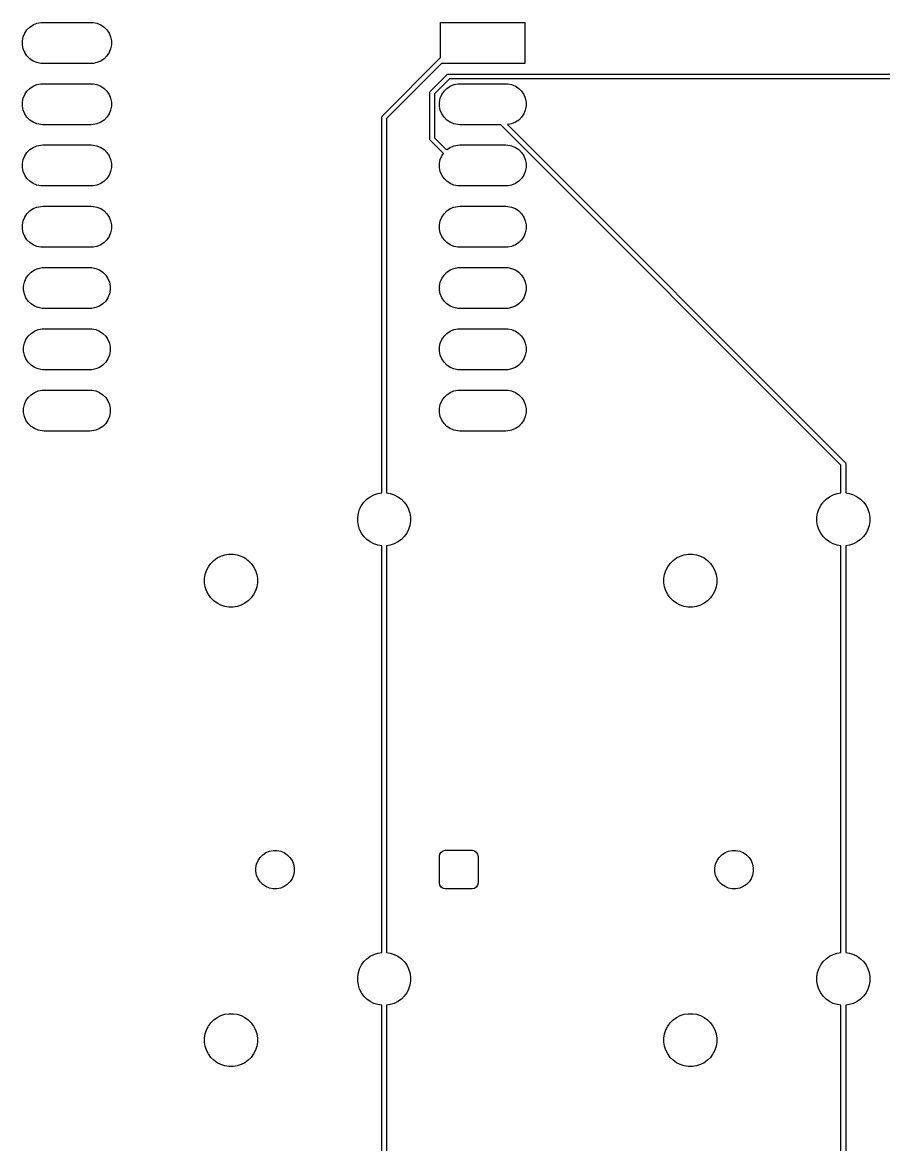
# Model space of a CAD drawing. Header units: millimetres. Extents: x 2.1 to 59.1, y -97 to -3.9.
# Drawn here: x 2.14 to 37.86, y -50.44 to -3.92 of the extents above; entities that cross this region are included whole.
import ezdxf

# ---------------------------------------------------------------- set-up
doc = ezdxf.new("R2010")
doc.units = ezdxf.units.MM
doc.layers.add('F.Cu', color=13, linetype='CONTINUOUS', true_color=0xc83434)

msp = doc.modelspace()

# ---------------------------------------------------------------- linework, layer by layer
at = {"layer": 'F.Cu', "linetype": 'CONTINUOUS'}
for p, q in [((2.324941, -4.228766), (2.442766, -4.110941)), ((2.442766, -4.110941), (2.581313, -4.018367)), ((2.581313, -4.018367), (2.735258, -3.954601)), ((2.735258, -3.954601), (2.898685, -3.922093)), ((2.898685, -3.922093), (2.982, -3.918)), ((2.982, -3.918), (4.982, -3.918)), ((4.982, -3.918), (5.065315, -3.922093)), ((5.065315, -3.922093), (5.228742, -3.954601)), ((5.228742, -3.954601), (5.382687, -4.018367)), ((5.382687, -4.018367), (5.521234, -4.110941)), ((5.521234, -4.110941), (5.639059, -4.228766)), ((19.482, -5.376578), (19.482, -3.918)), ((19.482, -3.918), (22.982, -3.918)), ((22.982, -3.918), (22.982, -5.618)), ((2.136093, -4.684685), (2.168601, -4.521258)), ((2.168601, -4.521258), (2.232367, -4.367313)), ((2.232367, -4.367313), (2.324941, -4.228766)), ((5.639059, -4.228766), (5.731633, -4.367313)), ((5.731633, -4.367313), (5.795399, -4.521258)), ((5.795399, -4.521258), (5.827907, -4.684685)), ((2.136093, -4.851315), (2.136093, -4.684685)), ((2.168601, -5.014742), (2.136093, -4.851315)), ((2.232367, -5.168687), (2.168601, -5.014742)), ((5.795399, -5.014742), (5.731633, -5.168687)), ((5.827907, -4.851315), (5.795399, -5.014742)), ((5.827907, -4.684685), (5.827907, -4.851315)), ((2.324941, -5.307234), (2.232367, -5.168687)), ((2.442766, -5.425059), (2.324941, -5.307234)), ((2.581313, -5.517633), (2.442766, -5.425059)), ((2.735258, -5.581399), (2.581313, -5.517633)), ((2.898685, -5.613907), (2.735258, -5.581399)), ((5.228742, -5.581399), (5.065315, -5.613907)), ((5.382687, -5.517633), (5.228742, -5.581399)), ((5.521234, -5.425059), (5.382687, -5.517633)), ((5.639059, -5.307234), (5.521234, -5.425059)), ((5.731633, -5.168687), (5.639059, -5.307234)), ((17.068955, -7.789623), (19.482, -5.376578)), ((2.982, -5.618), (2.898685, -5.613907)), ((4.982, -5.618), (2.982, -5.618)), ((5.065315, -5.613907), (4.982, -5.618)), ((19.523421, -5.618), (17.239666, -7.901755)), ((22.982, -5.618), (19.523421, -5.618)), ((2.581313, -6.558367), (2.735258, -6.494601)), ((2.735258, -6.494601), (2.898685, -6.462093)), ((2.898685, -6.462093), (2.982, -6.458)), ((2.982, -6.458), (4.982, -6.458)), ((4.982, -6.458), (5.065315, -6.462093)), ((5.065315, -6.462093), (5.228742, -6.494601)), ((5.228742, -6.494601), (5.382687, -6.558367)), ((19.061289, -6.760943), (19.734944, -6.087289)), ((19.847075, -6.258), (19.232, -6.873075)), ((19.734944, -6.087289), (19.750097, -6.074852)), ((19.750097, -6.074852), (19.786145, -6.059921)), ((19.786145, -6.059921), (19.805654, -6.058)), ((19.805654, -6.058), (40.158, -6.058)), ((40.116578, -6.258), (19.847075, -6.258)), ((19.881313, -6.558367), (20.035258, -6.494601)), ((20.035258, -6.494601), (20.198685, -6.462093)), ((20.198685, -6.462093), (20.282, -6.458)), ((20.282, -6.458), (22.182, -6.458)), ((22.182, -6.458), (22.265315, -6.462093)), ((22.265315, -6.462093), (22.428742, -6.494601)), ((22.428742, -6.494601), (22.582687, -6.558367)), ((2.168601, -7.061258), (2.232367, -6.907313)), ((2.232367, -6.907313), (2.324941, -6.768766)), ((2.324941, -6.768766), (2.442766, -6.650941)), ((2.442766, -6.650941), (2.581313, -6.558367)), ((5.382687, -6.558367), (5.521234, -6.650941)), ((5.521234, -6.650941), (5.639059, -6.768766)), ((5.639059, -6.768766), (5.731633, -6.907313)), ((5.731633, -6.907313), (5.795399, -7.061258)), ((19.032, -6.831654), (19.033921, -6.812145)), ((19.032, -8.748), (19.032, -6.831654)), ((19.033921, -6.812145), (19.048853, -6.776097)), ((19.048853, -6.776097), (19.061289, -6.760943)), ((19.232, -6.873075), (19.232, -8.706578)), ((19.468601, -7.061258), (19.532367, -6.907313)), ((19.532367, -6.907313), (19.624941, -6.768766)), ((19.624941, -6.768766), (19.742766, -6.650941)), ((19.742766, -6.650941), (19.881313, -6.558367)), ((22.582687, -6.558367), (22.721234, -6.650941)), ((22.721234, -6.650941), (22.839059, -6.768766)), ((22.839059, -6.768766), (22.931633, -6.907313)), ((22.931633, -6.907313), (22.995399, -7.061258)), ((2.136093, -7.224685), (2.168601, -7.061258)), ((2.136093, -7.391315), (2.136093, -7.224685)), ((2.168601, -7.554742), (2.136093, -7.391315)), ((5.795399, -7.061258), (5.827907, -7.224685)), ((5.827907, -7.391315), (5.795399, -7.554742)), ((5.827907, -7.224685), (5.827907, -7.391315)), ((19.436093, -7.224685), (19.468601, -7.061258)), ((19.436093, -7.391315), (19.436093, -7.224685)), ((19.468601, -7.554742), (19.436093, -7.391315)), ((22.995399, -7.061258), (23.027907, -7.224685)), ((23.027907, -7.391315), (22.995399, -7.554742)), ((23.027907, -7.224685), (23.027907, -7.391315)), ((2.232367, -7.708687), (2.168601, -7.554742)), ((2.324941, -7.847234), (2.232367, -7.708687)), ((2.442766, -7.965059), (2.324941, -7.847234)), ((5.639059, -7.847234), (5.521234, -7.965059)), ((5.731633, -7.708687), (5.639059, -7.847234)), ((5.795399, -7.554742), (5.731633, -7.708687)), ((17.039666, -7.860334), (17.041587, -7.840825)), ((17.039666, -23.424762), (17.039666, -7.860334)), ((17.041587, -7.840825), (17.056519, -7.804777)), ((17.056519, -7.804777), (17.068955, -7.789623)), ((17.239666, -7.901755), (17.239666, -23.424762)), ((19.532367, -7.708687), (19.468601, -7.554742)), ((19.624941, -7.847234), (19.532367, -7.708687)), ((19.742766, -7.965059), (19.624941, -7.847234)), ((22.839059, -7.847234), (22.721234, -7.965059)), ((22.931633, -7.708687), (22.839059, -7.847234)), ((22.995399, -7.554742), (22.931633, -7.708687)), ((2.581313, -8.057633), (2.442766, -7.965059)), ((2.735258, -8.121399), (2.581313, -8.057633)), ((2.898685, -8.153907), (2.735258, -8.121399)), ((2.982, -8.158), (2.898685, -8.153907)), ((4.982, -8.158), (2.982, -8.158)), ((5.065315, -8.153907), (4.982, -8.158)), ((5.228742, -8.121399), (5.065315, -8.153907)), ((5.382687, -8.057633), (5.228742, -8.121399)), ((5.521234, -7.965059), (5.382687, -8.057633)), ((19.881313, -8.057633), (19.742766, -7.965059)), ((20.035258, -8.121399), (19.881313, -8.057633)), ((20.198685, -8.153907), (20.035258, -8.121399)), ((20.282, -8.158), (20.198685, -8.153907)), ((21.976924, -8.158), (20.282, -8.158)), ((36.089666, -22.270742), (21.976924, -8.158)), ((22.265315, -8.153907), (22.256126, -8.154358)), ((22.256126, -8.154358), (36.260377, -22.158609)), ((22.428742, -8.121399), (22.265315, -8.153907)), ((22.582687, -8.057633), (22.428742, -8.121399)), ((22.721234, -7.965059), (22.582687, -8.057633)), ((19.033921, -8.767509), (19.032, -8.748)), ((19.048853, -8.803557), (19.033921, -8.767509)), ((19.061289, -8.818711), (19.048853, -8.803557)), ((19.595462, -9.352884), (19.061289, -8.818711)), ((19.232, -8.706578), (19.729564, -9.204142)), ((2.324941, -9.308766), (2.442766, -9.190941)), ((2.442766, -9.190941), (2.581313, -9.098367)), ((2.581313, -9.098367), (2.735258, -9.034601)), ((2.735258, -9.034601), (2.898685, -9.002093)), ((2.898685, -9.002093), (2.982, -8.998)), ((2.982, -8.998), (4.982, -8.998)), ((4.982, -8.998), (5.065315, -9.002093)), ((5.065315, -9.002093), (5.228742, -9.034601)), ((5.228742, -9.034601), (5.382687, -9.098367)), ((5.382687, -9.098367), (5.521234, -9.190941)), ((5.521234, -9.190941), (5.639059, -9.308766)), ((19.729564, -9.204142), (19.742766, -9.190941)), ((19.742766, -9.190941), (19.881313, -9.098367)), ((19.881313, -9.098367), (20.035258, -9.034601)), ((20.035258, -9.034601), (20.198685, -9.002093)), ((20.198685, -9.002093), (20.282, -8.998)), ((20.282, -8.998), (22.182, -8.998)), ((22.182, -8.998), (22.265315, -9.002093)), ((22.265315, -9.002093), (22.428742, -9.034601)), ((22.428742, -9.034601), (22.582687, -9.098367)), ((22.582687, -9.098367), (22.721234, -9.190941)), ((22.721234, -9.190941), (22.839059, -9.308766)), ((2.136093, -9.764685), (2.168601, -9.601258)), ((2.136093, -9.931315), (2.136093, -9.764685)), ((2.168601, -9.601258), (2.232367, -9.447313)), ((2.232367, -9.447313), (2.324941, -9.308766)), ((5.639059, -9.308766), (5.731633, -9.447313)), ((5.731633, -9.447313), (5.795399, -9.601258)), ((5.795399, -9.601258), (5.827907, -9.764685)), ((5.827907, -9.764685), (5.827907, -9.931315)), ((19.436093, -9.764685), (19.468601, -9.601258)), ((19.436093, -9.931315), (19.436093, -9.764685)), ((19.468601, -9.601258), (19.532367, -9.447313)), ((19.532367, -9.447313), (19.595462, -9.352884)), ((22.839059, -9.308766), (22.931633, -9.447313)), ((22.931633, -9.447313), (22.995399, -9.601258)), ((22.995399, -9.601258), (23.027907, -9.764685)), ((23.027907, -9.764685), (23.027907, -9.931315)), ((2.168601, -10.094742), (2.136093, -9.931315)), ((2.232367, -10.248687), (2.168601, -10.094742)), ((5.795399, -10.094742), (5.731633, -10.248687)), ((5.827907, -9.931315), (5.795399, -10.094742)), ((19.468601, -10.094742), (19.436093, -9.931315)), ((19.532367, -10.248687), (19.468601, -10.094742)), ((22.995399, -10.094742), (22.931633, -10.248687)), ((23.027907, -9.931315), (22.995399, -10.094742)), ((2.324941, -10.387234), (2.232367, -10.248687)), ((2.442766, -10.505059), (2.324941, -10.387234)), ((2.581313, -10.597633), (2.442766, -10.505059)), ((2.735258, -10.661399), (2.581313, -10.597633)), ((2.898685, -10.693907), (2.735258, -10.661399)), ((2.982, -10.698), (2.898685, -10.693907)), ((4.982, -10.698), (2.982, -10.698)), ((5.065315, -10.693907), (4.982, -10.698)), ((5.228742, -10.661399), (5.065315, -10.693907)), ((5.382687, -10.597633), (5.228742, -10.661399)), ((5.521234, -10.505059), (5.382687, -10.597633)), ((5.639059, -10.387234), (5.521234, -10.505059)), ((5.731633, -10.248687), (5.639059, -10.387234)), ((19.624941, -10.387234), (19.532367, -10.248687)), ((19.742766, -10.505059), (19.624941, -10.387234)), ((19.881313, -10.597633), (19.742766, -10.505059)), ((20.035258, -10.661399), (19.881313, -10.597633)), ((20.198685, -10.693907), (20.035258, -10.661399)), ((20.282, -10.698), (20.198685, -10.693907)), ((22.182, -10.698), (20.282, -10.698)), ((22.265315, -10.693907), (22.182, -10.698)), ((22.428742, -10.661399), (22.265315, -10.693907)), ((22.582687, -10.597633), (22.428742, -10.661399)), ((22.721234, -10.505059), (22.582687, -10.597633)), ((22.839059, -10.387234), (22.721234, -10.505059)), ((22.931633, -10.248687), (22.839059, -10.387234)), ((2.581313, -11.638367), (2.735258, -11.574601)), ((2.735258, -11.574601), (2.898685, -11.542093)), ((2.898685, -11.542093), (2.982, -11.538)), ((2.982, -11.538), (4.982, -11.538)), ((4.982, -11.538), (5.065315, -11.542093)), ((5.065315, -11.542093), (5.228742, -11.574601)), ((5.228742, -11.574601), (5.382687, -11.638367)), ((19.881313, -11.638367), (20.035258, -11.574601)), ((20.035258, -11.574601), (20.198685, -11.542093)), ((20.198685, -11.542093), (20.282, -11.538)), ((20.282, -11.538), (22.182, -11.538)), ((22.182, -11.538), (22.265315, -11.542093)), ((22.265315, -11.542093), (22.428742, -11.574601)), ((22.428742, -11.574601), (22.582687, -11.638367)), ((2.168601, -12.141258), (2.232367, -11.987313)), ((2.232367, -11.987313), (2.324941, -11.848766)), ((2.324941, -11.848766), (2.442766, -11.730941)), ((2.442766, -11.730941), (2.581313, -11.638367)), ((5.382687, -11.638367), (5.521234, -11.730941)), ((5.521234, -11.730941), (5.639059, -11.848766)), ((5.639059, -11.848766), (5.731633, -11.987313)), ((5.731633, -11.987313), (5.795399, -12.141258)), ((19.468601, -12.141258), (19.532367, -11.987313)), ((19.532367, -11.987313), (19.624941, -11.848766)), ((19.624941, -11.848766), (19.742766, -11.730941)), ((19.742766, -11.730941), (19.881313, -11.638367)), ((22.582687, -11.638367), (22.721234, -11.730941)), ((22.721234, -11.730941), (22.839059, -11.848766)), ((22.839059, -11.848766), (22.931633, -11.987313)), ((22.931633, -11.987313), (22.995399, -12.141258)), ((2.136093, -12.304685), (2.168601, -12.141258)), ((2.136093, -12.471315), (2.136093, -12.304685)), ((2.168601, -12.634742), (2.136093, -12.471315)), ((5.795399, -12.141258), (5.827907, -12.304685)), ((5.827907, -12.471315), (5.795399, -12.634742)), ((5.827907, -12.304685), (5.827907, -12.471315)), ((19.436093, -12.304685), (19.468601, -12.141258)), ((19.436093, -12.471315), (19.436093, -12.304685)), ((19.468601, -12.634742), (19.436093, -12.471315)), ((22.995399, -12.141258), (23.027907, -12.304685)), ((23.027907, -12.471315), (22.995399, -12.634742)), ((23.027907, -12.304685), (23.027907, -12.471315)), ((2.232367, -12.788687), (2.168601, -12.634742)), ((2.324941, -12.927234), (2.232367, -12.788687)), ((2.442766, -13.045059), (2.324941, -12.927234)), ((5.639059, -12.927234), (5.521234, -13.045059)), ((5.731633, -12.788687), (5.639059, -12.927234)), ((5.795399, -12.634742), (5.731633, -12.788687)), ((19.532367, -12.788687), (19.468601, -12.634742)), ((19.624941, -12.927234), (19.532367, -12.788687)), ((19.742766, -13.045059), (19.624941, -12.927234)), ((22.839059, -12.927234), (22.721234, -13.045059)), ((22.931633, -12.788687), (22.839059, -12.927234)), ((22.995399, -12.634742), (22.931633, -12.788687)), ((2.581313, -13.137633), (2.442766, -13.045059)), ((2.735258, -13.201399), (2.581313, -13.137633)), ((2.898685, -13.233907), (2.735258, -13.201399)), ((2.982, -13.238), (2.898685, -13.233907)), ((4.982, -13.238), (2.982, -13.238)), ((5.065315, -13.233907), (4.982, -13.238)), ((5.228742, -13.201399), (5.065315, -13.233907)), ((5.382687, -13.137633), (5.228742, -13.201399)), ((5.521234, -13.045059), (5.382687, -13.137633)), ((19.881313, -13.137633), (19.742766, -13.045059)), ((20.035258, -13.201399), (19.881313, -13.137633)), ((20.198685, -13.233907), (20.035258, -13.201399)), ((20.282, -13.238), (20.198685, -13.233907)), ((22.182, -13.238), (20.282, -13.238)), ((22.265315, -13.233907), (22.182, -13.238)), ((22.428742, -13.201399), (22.265315, -13.233907)), ((22.582687, -13.137633), (22.428742, -13.201399)), ((22.721234, -13.045059), (22.582687, -13.137633)), ((2.282367, -14.527313), (2.374941, -14.388766)), ((2.374941, -14.388766), (2.492766, -14.270941)), ((2.492766, -14.270941), (2.631313, -14.178367)), ((2.631313, -14.178367), (2.785258, -14.114601)), ((2.785258, -14.114601), (2.948685, -14.082093)), ((2.948685, -14.082093), (3.032, -14.078)), ((3.032, -14.078), (4.932, -14.078)), ((4.932, -14.078), (5.015315, -14.082093)), ((5.015315, -14.082093), (5.178742, -14.114601)), ((5.178742, -14.114601), (5.332687, -14.178367)), ((5.332687, -14.178367), (5.471234, -14.270941)), ((5.471234, -14.270941), (5.589059, -14.388766)), ((5.589059, -14.388766), (5.681633, -14.527313)), ((19.532367, -14.527313), (19.624941, -14.388766)), ((19.624941, -14.388766), (19.742766, -14.270941)), ((19.742766, -14.270941), (19.881313, -14.178367)), ((19.881313, -14.178367), (20.035258, -14.114601)), ((20.035258, -14.114601), (20.198685, -14.082093)), ((20.198685, -14.082093), (20.282, -14.078)), ((20.282, -14.078), (22.182, -14.078)), ((22.182, -14.078), (22.265315, -14.082093)), ((22.265315, -14.082093), (22.428742, -14.114601)), ((22.428742, -14.114601), (22.582687, -14.178367)), ((22.582687, -14.178367), (22.721234, -14.270941)), ((22.721234, -14.270941), (22.839059, -14.388766)), ((22.839059, -14.388766), (22.931633, -14.527313)), ((2.186093, -14.844685), (2.218601, -14.681258)), ((2.186093, -15.011315), (2.186093, -14.844685)), ((2.218601, -14.681258), (2.282367, -14.527313)), ((5.681633, -14.527313), (5.745399, -14.681258)), ((5.745399, -14.681258), (5.777907, -14.844685)), ((5.777907, -14.844685), (5.777907, -15.011315)), ((19.436093, -14.844685), (19.468601, -14.681258)), ((19.436093, -15.011315), (19.436093, -14.844685)), ((19.468601, -14.681258), (19.532367, -14.527313)), ((22.931633, -14.527313), (22.995399, -14.681258)), ((22.995399, -14.681258), (23.027907, -14.844685)), ((23.027907, -14.844685), (23.027907, -15.011315)), ((2.218601, -15.174742), (2.186093, -15.011315)), ((2.282367, -15.328687), (2.218601, -15.174742)), ((2.374941, -15.467234), (2.282367, -15.328687)), ((5.681633, -15.328687), (5.589059, -15.467234)), ((5.745399, -15.174742), (5.681633, -15.328687)), ((5.777907, -15.011315), (5.745399, -15.174742)), ((19.468601, -15.174742), (19.436093, -15.011315)), ((19.532367, -15.328687), (19.468601, -15.174742)), ((19.624941, -15.467234), (19.532367, -15.328687)), ((22.931633, -15.328687), (22.839059, -15.467234)), ((22.995399, -15.174742), (22.931633, -15.328687)), ((23.027907, -15.011315), (22.995399, -15.174742)), ((2.492766, -15.585059), (2.374941, -15.467234)), ((2.631313, -15.677633), (2.492766, -15.585059)), ((2.785258, -15.741399), (2.631313, -15.677633)), ((2.948685, -15.773907), (2.785258, -15.741399)), ((3.032, -15.778), (2.948685, -15.773907)), ((4.932, -15.778), (3.032, -15.778)), ((5.015315, -15.773907), (4.932, -15.778)), ((5.178742, -15.741399), (5.015315, -15.773907)), ((5.332687, -15.677633), (5.178742, -15.741399)), ((5.471234, -15.585059), (5.332687, -15.677633)), ((5.589059, -15.467234), (5.471234, -15.585059)), ((19.742766, -15.585059), (19.624941, -15.467234)), ((19.881313, -15.677633), (19.742766, -15.585059)), ((20.035258, -15.741399), (19.881313, -15.677633)), ((20.198685, -15.773907), (20.035258, -15.741399)), ((20.282, -15.778), (20.198685, -15.773907)), ((22.182, -15.778), (20.282, -15.778)), ((22.265315, -15.773907), (22.182, -15.778)), ((22.428742, -15.741399), (22.265315, -15.773907)), ((22.582687, -15.677633), (22.428742, -15.741399)), ((22.721234, -15.585059), (22.582687, -15.677633)), ((22.839059, -15.467234), (22.721234, -15.585059)), ((2.492766, -16.810941), (2.631313, -16.718367)), ((2.631313, -16.718367), (2.785258, -16.654601)), ((2.785258, -16.654601), (2.948685, -16.622093)), ((2.948685, -16.622093), (3.032, -16.618)), ((3.032, -16.618), (4.932, -16.618)), ((4.932, -16.618), (5.015315, -16.622093)), ((5.015315, -16.622093), (5.178742, -16.654601)), ((5.178742, -16.654601), (5.332687, -16.718367)), ((5.332687, -16.718367), (5.471234, -16.810941)), ((19.742766, -16.810941), (19.881313, -16.718367)), ((19.881313, -16.718367), (20.035258, -16.654601)), ((20.035258, -16.654601), (20.198685, -16.622093)), ((20.198685, -16.622093), (20.282, -16.618)), ((20.282, -16.618), (22.182, -16.618)), ((22.182, -16.618), (22.265315, -16.622093)), ((22.265315, -16.622093), (22.428742, -16.654601)), ((22.428742, -16.654601), (22.582687, -16.718367)), ((22.582687, -16.718367), (22.721234, -16.810941)), ((2.218601, -17.221258), (2.282367, -17.067313)), ((2.282367, -17.067313), (2.374941, -16.928766)), ((2.374941, -16.928766), (2.492766, -16.810941)), ((5.471234, -16.810941), (5.589059, -16.928766)), ((5.589059, -16.928766), (5.681633, -17.067313)), ((5.681633, -17.067313), (5.745399, -17.221258)), ((19.468601, -17.221258), (19.532367, -17.067313)), ((19.532367, -17.067313), (19.624941, -16.928766)), ((19.624941, -16.928766), (19.742766, -16.810941)), ((22.721234, -16.810941), (22.839059, -16.928766)), ((22.839059, -16.928766), (22.931633, -17.067313)), ((22.931633, -17.067313), (22.995399, -17.221258)), ((2.186093, -17.384685), (2.218601, -17.221258)), ((2.186093, -17.551315), (2.186093, -17.384685)), ((2.218601, -17.714742), (2.186093, -17.551315)), ((5.745399, -17.221258), (5.777907, -17.384685)), ((5.777907, -17.551315), (5.745399, -17.714742)), ((5.777907, -17.384685), (5.777907, -17.551315)), ((19.436093, -17.384685), (19.468601, -17.221258)), ((19.436093, -17.551315), (19.436093, -17.384685)), ((19.468601, -17.714742), (19.436093, -17.551315)), ((22.995399, -17.221258), (23.027907, -17.384685)), ((23.027907, -17.551315), (22.995399, -17.714742)), ((23.027907, -17.384685), (23.027907, -17.551315)), ((2.282367, -17.868687), (2.218601, -17.714742)), ((2.374941, -18.007234), (2.282367, -17.868687)), ((2.492766, -18.125059), (2.374941, -18.007234)), ((2.631313, -18.217633), (2.492766, -18.125059)), ((5.471234, -18.125059), (5.332687, -18.217633)), ((5.589059, -18.007234), (5.471234, -18.125059)), ((5.681633, -17.868687), (5.589059, -18.007234)), ((5.745399, -17.714742), (5.681633, -17.868687)), ((19.532367, -17.868687), (19.468601, -17.714742)), ((19.624941, -18.007234), (19.532367, -17.868687)), ((19.742766, -18.125059), (19.624941, -18.007234)), ((19.881313, -18.217633), (19.742766, -18.125059)), ((22.721234, -18.125059), (22.582687, -18.217633)), ((22.839059, -18.007234), (22.721234, -18.125059)), ((22.931633, -17.868687), (22.839059, -18.007234)), ((22.995399, -17.714742), (22.931633, -17.868687)), ((2.785258, -18.281399), (2.631313, -18.217633)), ((2.948685, -18.313907), (2.785258, -18.281399)), ((3.032, -18.318), (2.948685, -18.313907)), ((4.932, -18.318), (3.032, -18.318)), ((5.015315, -18.313907), (4.932, -18.318)), ((5.178742, -18.281399), (5.015315, -18.313907)), ((5.332687, -18.217633), (5.178742, -18.281399)), ((20.035258, -18.281399), (19.881313, -18.217633)), ((20.198685, -18.313907), (20.035258, -18.281399)), ((20.282, -18.318), (20.198685, -18.313907)), ((22.182, -18.318), (20.282, -18.318)), ((22.265315, -18.313907), (22.182, -18.318)), ((22.428742, -18.281399), (22.265315, -18.313907)), ((22.582687, -18.217633), (22.428742, -18.281399)), ((2.282367, -19.607313), (2.374941, -19.468766)), ((2.374941, -19.468766), (2.492766, -19.350941)), ((2.492766, -19.350941), (2.631313, -19.258367)), ((2.631313, -19.258367), (2.785258, -19.194601)), ((2.785258, -19.194601), (2.948685, -19.162093)), ((2.948685, -19.162093), (3.032, -19.158)), ((3.032, -19.158), (4.932, -19.158)), ((4.932, -19.158), (5.015315, -19.162093)), ((5.015315, -19.162093), (5.178742, -19.194601)), ((5.178742, -19.194601), (5.332687, -19.258367)), ((5.332687, -19.258367), (5.471234, -19.350941)), ((5.471234, -19.350941), (5.589059, -19.468766)), ((5.589059, -19.468766), (5.681633, -19.607313)), ((19.532367, -19.607313), (19.624941, -19.468766)), ((19.624941, -19.468766), (19.742766, -19.350941)), ((19.742766, -19.350941), (19.881313, -19.258367)), ((19.881313, -19.258367), (20.035258, -19.194601)), ((20.035258, -19.194601), (20.198685, -19.162093)), ((20.198685, -19.162093), (20.282, -19.158)), ((20.282, -19.158), (22.182, -19.158)), ((22.182, -19.158), (22.265315, -19.162093)), ((22.265315, -19.162093), (22.428742, -19.194601)), ((22.428742, -19.194601), (22.582687, -19.258367)), ((22.582687, -19.258367), (22.721234, -19.350941)), ((22.721234, -19.350941), (22.839059, -19.468766)), ((22.839059, -19.468766), (22.931633, -19.607313)), ((2.186093, -19.924685), (2.218601, -19.761258)), ((2.186093, -20.091315), (2.186093, -19.924685)), ((2.218601, -19.761258), (2.282367, -19.607313)), ((5.681633, -19.607313), (5.745399, -19.761258)), ((5.745399, -19.761258), (5.777907, -19.924685)), ((5.777907, -19.924685), (5.777907, -20.091315)), ((19.436093, -19.924685), (19.468601, -19.761258)), ((19.436093, -20.091315), (19.436093, -19.924685)), ((19.468601, -19.761258), (19.532367, -19.607313)), ((22.931633, -19.607313), (22.995399, -19.761258)), ((22.995399, -19.761258), (23.027907, -19.924685)), ((23.027907, -19.924685), (23.027907, -20.091315)), ((2.218601, -20.254742), (2.186093, -20.091315)), ((2.282367, -20.408687), (2.218601, -20.254742)), ((2.374941, -20.547234), (2.282367, -20.408687)), ((5.681633, -20.408687), (5.589059, -20.547234)), ((5.745399, -20.254742), (5.681633, -20.408687)), ((5.777907, -20.091315), (5.745399, -20.254742)), ((19.468601, -20.254742), (19.436093, -20.091315)), ((19.532367, -20.408687), (19.468601, -20.254742)), ((19.624941, -20.547234), (19.532367, -20.408687)), ((22.931633, -20.408687), (22.839059, -20.547234)), ((22.995399, -20.254742), (22.931633, -20.408687)), ((23.027907, -20.091315), (22.995399, -20.254742)), ((2.492766, -20.665059), (2.374941, -20.547234)), ((2.631313, -20.757633), (2.492766, -20.665059)), ((2.785258, -20.821399), (2.631313, -20.757633)), ((2.948685, -20.853907), (2.785258, -20.821399)), ((3.032, -20.858), (2.948685, -20.853907)), ((4.932, -20.858), (3.032, -20.858)), ((5.015315, -20.853907), (4.932, -20.858)), ((5.178742, -20.821399), (5.015315, -20.853907)), ((5.332687, -20.757633), (5.178742, -20.821399)), ((5.471234, -20.665059), (5.332687, -20.757633)), ((5.589059, -20.547234), (5.471234, -20.665059)), ((19.742766, -20.665059), (19.624941, -20.547234)), ((19.881313, -20.757633), (19.742766, -20.665059)), ((20.035258, -20.821399), (19.881313, -20.757633)), ((20.198685, -20.853907), (20.035258, -20.821399)), ((20.282, -20.858), (20.198685, -20.853907)), ((22.182, -20.858), (20.282, -20.858)), ((22.265315, -20.853907), (22.182, -20.858)), ((22.428742, -20.821399), (22.265315, -20.853907)), ((22.582687, -20.757633), (22.428742, -20.821399)), ((22.721234, -20.665059), (22.582687, -20.757633)), ((22.839059, -20.547234), (22.721234, -20.665059)), ((36.089666, -23.424762), (36.089666, -22.270742)), ((36.260377, -22.158609), (36.272813, -22.173763)), ((36.272813, -22.173763), (36.287745, -22.209811)), ((36.287745, -22.209811), (36.289666, -22.22932)), ((36.289666, -22.22932), (36.289666, -23.424762)), ((16.303219, -23.804809), (16.425273, -23.682755)), ((16.425273, -23.682755), (16.564918, -23.581298)), ((16.564918, -23.581298), (16.718714, -23.502935)), ((16.718714, -23.502935), (16.882876, -23.449595)), ((16.882876, -23.449595), (17.039666, -23.424762)), ((17.239666, -23.424762), (17.396456, -23.449595)), ((17.396456, -23.449595), (17.560618, -23.502935)), ((17.560618, -23.502935), (17.714414, -23.581298)), ((17.714414, -23.581298), (17.854059, -23.682755)), ((17.854059, -23.682755), (17.976113, -23.804809)), ((35.353219, -23.804809), (35.475273, -23.682755)), ((35.475273, -23.682755), (35.614918, -23.581298)), ((35.614918, -23.581298), (35.768714, -23.502935)), ((35.768714, -23.502935), (35.932876, -23.449595)), ((35.932876, -23.449595), (36.089666, -23.424762)), ((36.289666, -23.424762), (36.446456, -23.449595)), ((36.446456, -23.449595), (36.610618, -23.502935)), ((36.610618, -23.502935), (36.764414, -23.581298)), ((36.764414, -23.581298), (36.904059, -23.682755)), ((36.904059, -23.682755), (37.026113, -23.804809)), ((16.070059, -24.262412), (16.123399, -24.09825)), ((16.123399, -24.09825), (16.201762, -23.944454)), ((16.201762, -23.944454), (16.303219, -23.804809)), ((17.976113, -23.804809), (18.07757, -23.944454)), ((18.07757, -23.944454), (18.155933, -24.09825)), ((18.155933, -24.09825), (18.209273, -24.262412)), ((35.120059, -24.262412), (35.173399, -24.09825)), ((35.173399, -24.09825), (35.251762, -23.944454)), ((35.251762, -23.944454), (35.353219, -23.804809)), ((37.026113, -23.804809), (37.12757, -23.944454)), ((37.12757, -23.944454), (37.205933, -24.09825)), ((37.205933, -24.09825), (37.259273, -24.262412)), ((16.043057, -24.432897), (16.070059, -24.262412)), ((16.043057, -24.605507), (16.043057, -24.432897)), ((16.070059, -24.775992), (16.043057, -24.605507)), ((18.209273, -24.262412), (18.236275, -24.432897)), ((18.236275, -24.605507), (18.209273, -24.775992)), ((18.236275, -24.432897), (18.236275, -24.605507)), ((35.093057, -24.432897), (35.120059, -24.262412)), ((35.093057, -24.605507), (35.093057, -24.432897)), ((35.120059, -24.775992), (35.093057, -24.605507)), ((37.259273, -24.262412), (37.286275, -24.432897)), ((37.286275, -24.605507), (37.259273, -24.775992)), ((37.286275, -24.432897), (37.286275, -24.605507)), ((16.123399, -24.940154), (16.070059, -24.775992)), ((16.201762, -25.09395), (16.123399, -24.940154)), ((16.303219, -25.233595), (16.201762, -25.09395)), ((18.07757, -25.09395), (17.976113, -25.233595)), ((18.155933, -24.940154), (18.07757, -25.09395)), ((18.209273, -24.775992), (18.155933, -24.940154)), ((35.173399, -24.940154), (35.120059, -24.775992)), ((35.251762, -25.09395), (35.173399, -24.940154)), ((35.353219, -25.233595), (35.251762, -25.09395)), ((37.12757, -25.09395), (37.026113, -25.233595)), ((37.205933, -24.940154), (37.12757, -25.09395)), ((37.259273, -24.775992), (37.205933, -24.940154)), ((16.425273, -25.355649), (16.303219, -25.233595)), ((16.564918, -25.457106), (16.425273, -25.355649)), ((16.718714, -25.535469), (16.564918, -25.457106)), ((16.882876, -25.588809), (16.718714, -25.535469)), ((17.560618, -25.535469), (17.396456, -25.588809)), ((17.714414, -25.457106), (17.560618, -25.535469)), ((17.854059, -25.355649), (17.714414, -25.457106)), ((17.976113, -25.233595), (17.854059, -25.355649)), ((35.475273, -25.355649), (35.353219, -25.233595)), ((35.614918, -25.457106), (35.475273, -25.355649)), ((35.768714, -25.535469), (35.614918, -25.457106)), ((35.932876, -25.588809), (35.768714, -25.535469)), ((36.610618, -25.535469), (36.446456, -25.588809)), ((36.764414, -25.457106), (36.610618, -25.535469)), ((36.904059, -25.355649), (36.764414, -25.457106)), ((37.026113, -25.233595), (36.904059, -25.355649)), ((10.214918, -26.121298), (10.368714, -26.042935)), ((10.368714, -26.042935), (10.532876, -25.989595)), ((10.532876, -25.989595), (10.703361, -25.962593)), ((10.703361, -25.962593), (10.875971, -25.962593)), ((10.875971, -25.962593), (11.046456, -25.989595)), ((11.046456, -25.989595), (11.210618, -26.042935)), ((11.210618, -26.042935), (11.364414, -26.121298)), ((17.039666, -25.613641), (16.882876, -25.588809)), ((17.039666, -42.474762), (17.039666, -25.613641)), ((17.396456, -25.588809), (17.239666, -25.613641)), ((17.239666, -25.613641), (17.239666, -42.474762)), ((29.264918, -26.121298), (29.418714, -26.042935)), ((29.418714, -26.042935), (29.582876, -25.989595)), ((29.582876, -25.989595), (29.753361, -25.962593)), ((29.753361, -25.962593), (29.925971, -25.962593)), ((29.925971, -25.962593), (30.096456, -25.989595)), ((30.096456, -25.989595), (30.260618, -26.042935)), ((30.260618, -26.042935), (30.414414, -26.121298)), ((36.089666, -25.613641), (35.932876, -25.588809)), ((36.089666, -42.474762), (36.089666, -25.613641)), ((36.446456, -25.588809), (36.289666, -25.613641)), ((36.289666, -25.613641), (36.289666, -42.474762)), ((9.773399, -26.63825), (9.851762, -26.484454)), ((9.851762, -26.484454), (9.953219, -26.344809)), ((9.953219, -26.344809), (10.075273, -26.222755)), ((10.075273, -26.222755), (10.214918, -26.121298)), ((11.364414, -26.121298), (11.504059, -26.222755)), ((11.504059, -26.222755), (11.626113, -26.344809)), ((11.626113, -26.344809), (11.72757, -26.484454)), ((11.72757, -26.484454), (11.805933, -26.63825)), ((28.823399, -26.63825), (28.901762, -26.484454)), ((28.901762, -26.484454), (29.003219, -26.344809)), ((29.003219, -26.344809), (29.125273, -26.222755)), ((29.125273, -26.222755), (29.264918, -26.121298)), ((30.414414, -26.121298), (30.554059, -26.222755)), ((30.554059, -26.222755), (30.676113, -26.344809)), ((30.676113, -26.344809), (30.77757, -26.484454)), ((30.77757, -26.484454), (30.855933, -26.63825)), ((9.693057, -26.972897), (9.720059, -26.802412)), ((9.693057, -27.145507), (9.693057, -26.972897)), ((9.720059, -26.802412), (9.773399, -26.63825)), ((11.805933, -26.63825), (11.859273, -26.802412)), ((11.859273, -26.802412), (11.886275, -26.972897)), ((11.886275, -26.972897), (11.886275, -27.145507)), ((28.743057, -26.972897), (28.770059, -26.802412)), ((28.743057, -27.145507), (28.743057, -26.972897)), ((28.770059, -26.802412), (28.823399, -26.63825)), ((30.855933, -26.63825), (30.909273, -26.802412)), ((30.909273, -26.802412), (30.936275, -26.972897)), ((30.936275, -26.972897), (30.936275, -27.145507)), ((9.720059, -27.315992), (9.693057, -27.145507)), ((9.773399, -27.480154), (9.720059, -27.315992)), ((11.859273, -27.315992), (11.805933, -27.480154)), ((11.886275, -27.145507), (11.859273, -27.315992)), ((28.770059, -27.315992), (28.743057, -27.145507)), ((28.823399, -27.480154), (28.770059, -27.315992)), ((30.909273, -27.315992), (30.855933, -27.480154)), ((30.936275, -27.145507), (30.909273, -27.315992)), ((9.851762, -27.63395), (9.773399, -27.480154)), ((9.953219, -27.773595), (9.851762, -27.63395)), ((10.075273, -27.895649), (9.953219, -27.773595)), ((10.214918, -27.997106), (10.075273, -27.895649)), ((11.504059, -27.895649), (11.364414, -27.997106)), ((11.626113, -27.773595), (11.504059, -27.895649)), ((11.72757, -27.63395), (11.626113, -27.773595)), ((11.805933, -27.480154), (11.72757, -27.63395)), ((28.901762, -27.63395), (28.823399, -27.480154)), ((29.003219, -27.773595), (28.901762, -27.63395)), ((29.125273, -27.895649), (29.003219, -27.773595)), ((29.264918, -27.997106), (29.125273, -27.895649)), ((30.554059, -27.895649), (30.414414, -27.997106)), ((30.676113, -27.773595), (30.554059, -27.895649)), ((30.77757, -27.63395), (30.676113, -27.773595)), ((30.855933, -27.480154), (30.77757, -27.63395)), ((10.368714, -28.075469), (10.214918, -27.997106)), ((10.532876, -28.128809), (10.368714, -28.075469)), ((10.703361, -28.155811), (10.532876, -28.128809)), ((10.875971, -28.155811), (10.703361, -28.155811)), ((11.046456, -28.128809), (10.875971, -28.155811)), ((11.210618, -28.075469), (11.046456, -28.128809)), ((11.364414, -27.997106), (11.210618, -28.075469)), ((29.418714, -28.075469), (29.264918, -27.997106)), ((29.582876, -28.128809), (29.418714, -28.075469)), ((29.753361, -28.155811), (29.582876, -28.128809)), ((29.925971, -28.155811), (29.753361, -28.155811)), ((30.096456, -28.128809), (29.925971, -28.155811)), ((30.260618, -28.075469), (30.096456, -28.128809)), ((30.414414, -27.997106), (30.260618, -28.075469)), ((11.910463, -38.662883), (11.997592, -38.532485)), ((11.997592, -38.532485), (12.108485, -38.421592)), ((12.108485, -38.421592), (12.238883, -38.334463)), ((12.238883, -38.334463), (12.383772, -38.274448)), ((12.383772, -38.274448), (12.537586, -38.243852)), ((12.537586, -38.243852), (12.694414, -38.243852)), ((12.694414, -38.243852), (12.848228, -38.274448)), ((12.848228, -38.274448), (12.993117, -38.334463)), ((12.993117, -38.334463), (13.123515, -38.421592)), ((13.123515, -38.421592), (13.234408, -38.532485)), ((13.234408, -38.532485), (13.321537, -38.662883)), ((19.436, -38.49), (19.45503, -38.394329)), ((19.436, -39.59), (19.436, -38.49)), ((19.45503, -38.394329), (19.509223, -38.313223)), ((19.509223, -38.313223), (19.590329, -38.25903)), ((19.590329, -38.25903), (19.686, -38.24)), ((19.686, -38.24), (20.786, -38.24)), ((20.786, -38.24), (20.881671, -38.25903)), ((20.881671, -38.25903), (20.962777, -38.313223)), ((20.962777, -38.313223), (21.01697, -38.394329)), ((21.01697, -38.394329), (21.036, -38.49)), ((21.036, -38.49), (21.036, -39.59)), ((30.950463, -38.662883), (31.037592, -38.532485)), ((31.037592, -38.532485), (31.148485, -38.421592)), ((31.148485, -38.421592), (31.278883, -38.334463)), ((31.278883, -38.334463), (31.423772, -38.274448)), ((31.423772, -38.274448), (31.577586, -38.243852)), ((31.577586, -38.243852), (31.734414, -38.243852)), ((31.734414, -38.243852), (31.888228, -38.274448)), ((31.888228, -38.274448), (32.033117, -38.334463)), ((32.033117, -38.334463), (32.163515, -38.421592)), ((32.163515, -38.421592), (32.274408, -38.532485)), ((32.274408, -38.532485), (32.361537, -38.662883)), ((11.819852, -38.961586), (11.850448, -38.807772)), ((11.819852, -39.118414), (11.819852, -38.961586)), ((11.850448, -38.807772), (11.910463, -38.662883)), ((13.321537, -38.662883), (13.381552, -38.807772)), ((13.381552, -38.807772), (13.412148, -38.961586)), ((13.412148, -38.961586), (13.412148, -39.118414)), ((30.859852, -38.961586), (30.890448, -38.807772)), ((30.859852, -39.118414), (30.859852, -38.961586)), ((30.890448, -38.807772), (30.950463, -38.662883)), ((32.361537, -38.662883), (32.421552, -38.807772)), ((32.421552, -38.807772), (32.452148, -38.961586)), ((32.452148, -38.961586), (32.452148, -39.118414)), ((11.850448, -39.272228), (11.819852, -39.118414)), ((11.910463, -39.417117), (11.850448, -39.272228)), ((11.997592, -39.547515), (11.910463, -39.417117)), ((13.321537, -39.417117), (13.234408, -39.547515)), ((13.381552, -39.272228), (13.321537, -39.417117)), ((13.412148, -39.118414), (13.381552, -39.272228)), ((30.890448, -39.272228), (30.859852, -39.118414)), ((30.950463, -39.417117), (30.890448, -39.272228)), ((31.037592, -39.547515), (30.950463, -39.417117)), ((32.361537, -39.417117), (32.274408, -39.547515)), ((32.421552, -39.272228), (32.361537, -39.417117)), ((32.452148, -39.118414), (32.421552, -39.272228)), ((12.108485, -39.658408), (11.997592, -39.547515)), ((12.238883, -39.745537), (12.108485, -39.658408)), ((12.383772, -39.805552), (12.238883, -39.745537)), ((12.537586, -39.836148), (12.383772, -39.805552)), ((12.694414, -39.836148), (12.537586, -39.836148)), ((12.848228, -39.805552), (12.694414, -39.836148)), ((12.993117, -39.745537), (12.848228, -39.805552)), ((13.123515, -39.658408), (12.993117, -39.745537)), ((13.234408, -39.547515), (13.123515, -39.658408)), ((19.45503, -39.685671), (19.436, -39.59)), ((19.509223, -39.766777), (19.45503, -39.685671)), ((19.590329, -39.82097), (19.509223, -39.766777)), ((19.686, -39.84), (19.590329, -39.82097)), ((20.786, -39.84), (19.686, -39.84)), ((20.881671, -39.82097), (20.786, -39.84)), ((20.962777, -39.766777), (20.881671, -39.82097)), ((21.01697, -39.685671), (20.962777, -39.766777)), ((21.036, -39.59), (21.01697, -39.685671)), ((31.148485, -39.658408), (31.037592, -39.547515)), ((31.278883, -39.745537), (31.148485, -39.658408)), ((31.423772, -39.805552), (31.278883, -39.745537)), ((31.577586, -39.836148), (31.423772, -39.805552)), ((31.734414, -39.836148), (31.577586, -39.836148)), ((31.888228, -39.805552), (31.734414, -39.836148)), ((32.033117, -39.745537), (31.888228, -39.805552)), ((32.163515, -39.658408), (32.033117, -39.745537)), ((32.274408, -39.547515), (32.163515, -39.658408)), ((16.303219, -42.854809), (16.425273, -42.732755)), ((16.425273, -42.732755), (16.564918, -42.631298)), ((16.564918, -42.631298), (16.718714, -42.552935)), ((16.718714, -42.552935), (16.882876, -42.499595)), ((16.882876, -42.499595), (17.039666, -42.474762)), ((17.239666, -42.474762), (17.396456, -42.499595)), ((17.396456, -42.499595), (17.560618, -42.552935)), ((17.560618, -42.552935), (17.714414, -42.631298)), ((17.714414, -42.631298), (17.854059, -42.732755)), ((17.854059, -42.732755), (17.976113, -42.854809)), ((35.353219, -42.854809), (35.475273, -42.732755)), ((35.475273, -42.732755), (35.614918, -42.631298)), ((35.614918, -42.631298), (35.768714, -42.552935)), ((35.768714, -42.552935), (35.932876, -42.499595)), ((35.932876, -42.499595), (36.089666, -42.474762)), ((36.289666, -42.474762), (36.446456, -42.499595)), ((36.446456, -42.499595), (36.610618, -42.552935)), ((36.610618, -42.552935), (36.764414, -42.631298)), ((36.764414, -42.631298), (36.904059, -42.732755)), ((36.904059, -42.732755), (37.026113, -42.854809)), ((16.070059, -43.312412), (16.123399, -43.14825)), ((16.123399, -43.14825), (16.201762, -42.994454)), ((16.201762, -42.994454), (16.303219, -42.854809)), ((17.976113, -42.854809), (18.07757, -42.994454)), ((18.07757, -42.994454), (18.155933, -43.14825)), ((18.155933, -43.14825), (18.209273, -43.312412)), ((35.120059, -43.312412), (35.173399, -43.14825)), ((35.173399, -43.14825), (35.251762, -42.994454)), ((35.251762, -42.994454), (35.353219, -42.854809)), ((37.026113, -42.854809), (37.12757, -42.994454)), ((37.12757, -42.994454), (37.205933, -43.14825)), ((37.205933, -43.14825), (37.259273, -43.312412)), ((16.043057, -43.482897), (16.070059, -43.312412)), ((16.043057, -43.655507), (16.043057, -43.482897)), ((16.070059, -43.825992), (16.043057, -43.655507)), ((18.209273, -43.312412), (18.236275, -43.482897)), ((18.236275, -43.655507), (18.209273, -43.825992)), ((18.236275, -43.482897), (18.236275, -43.655507)), ((35.093057, -43.482897), (35.120059, -43.312412)), ((35.093057, -43.655507), (35.093057, -43.482897)), ((35.120059, -43.825992), (35.093057, -43.655507)), ((37.259273, -43.312412), (37.286275, -43.482897)), ((37.286275, -43.655507), (37.259273, -43.825992)), ((37.286275, -43.482897), (37.286275, -43.655507)), ((16.123399, -43.990154), (16.070059, -43.825992)), ((16.201762, -44.14395), (16.123399, -43.990154)), ((16.303219, -44.283595), (16.201762, -44.14395)), ((18.07757, -44.14395), (17.976113, -44.283595)), ((18.155933, -43.990154), (18.07757, -44.14395)), ((18.209273, -43.825992), (18.155933, -43.990154)), ((35.173399, -43.990154), (35.120059, -43.825992)), ((35.251762, -44.14395), (35.173399, -43.990154)), ((35.353219, -44.283595), (35.251762, -44.14395)), ((37.12757, -44.14395), (37.026113, -44.283595)), ((37.205933, -43.990154), (37.12757, -44.14395)), ((37.259273, -43.825992), (37.205933, -43.990154)), ((16.425273, -44.405649), (16.303219, -44.283595)), ((16.564918, -44.507106), (16.425273, -44.405649)), ((16.718714, -44.585469), (16.564918, -44.507106)), ((16.882876, -44.638809), (16.718714, -44.585469)), ((17.039666, -44.663641), (16.882876, -44.638809)), ((17.396456, -44.638809), (17.239666, -44.663641)), ((17.560618, -44.585469), (17.396456, -44.638809)), ((17.714414, -44.507106), (17.560618, -44.585469)), ((17.854059, -44.405649), (17.714414, -44.507106)), ((17.976113, -44.283595), (17.854059, -44.405649)), ((35.475273, -44.405649), (35.353219, -44.283595)), ((35.614918, -44.507106), (35.475273, -44.405649)), ((35.768714, -44.585469), (35.614918, -44.507106)), ((35.932876, -44.638809), (35.768714, -44.585469)), ((36.089666, -44.663641), (35.932876, -44.638809)), ((36.446456, -44.638809), (36.289666, -44.663641)), ((36.610618, -44.585469), (36.446456, -44.638809)), ((36.764414, -44.507106), (36.610618, -44.585469)), ((36.904059, -44.405649), (36.764414, -44.507106)), ((37.026113, -44.283595), (36.904059, -44.405649)), ((10.214918, -45.171298), (10.368714, -45.092935)), ((10.368714, -45.092935), (10.532876, -45.039595)), ((10.532876, -45.039595), (10.703361, -45.012593)), ((10.703361, -45.012593), (10.875971, -45.012593)), ((10.875971, -45.012593), (11.046456, -45.039595)), ((11.046456, -45.039595), (11.210618, -45.092935)), ((11.210618, -45.092935), (11.364414, -45.171298)), ((17.039666, -61.524762), (17.039666, -44.663641)), ((17.239666, -44.663641), (17.239666, -61.524762)), ((29.264918, -45.171298), (29.418714, -45.092935)), ((29.418714, -45.092935), (29.582876, -45.039595)), ((29.582876, -45.039595), (29.753361, -45.012593)), ((29.753361, -45.012593), (29.925971, -45.012593)), ((29.925971, -45.012593), (30.096456, -45.039595)), ((30.096456, -45.039595), (30.260618, -45.092935)), ((30.260618, -45.092935), (30.414414, -45.171298)), ((36.089666, -61.524762), (36.089666, -44.663641)), ((36.289666, -44.663641), (36.289666, -61.524762)), ((9.773399, -45.68825), (9.851762, -45.534454)), ((9.851762, -45.534454), (9.953219, -45.394809)), ((9.953219, -45.394809), (10.075273, -45.272755)), ((10.075273, -45.272755), (10.214918, -45.171298)), ((11.364414, -45.171298), (11.504059, -45.272755)), ((11.504059, -45.272755), (11.626113, -45.394809)), ((11.626113, -45.394809), (11.72757, -45.534454)), ((11.72757, -45.534454), (11.805933, -45.68825)), ((28.823399, -45.68825), (28.901762, -45.534454)), ((28.901762, -45.534454), (29.003219, -45.394809)), ((29.003219, -45.394809), (29.125273, -45.272755)), ((29.125273, -45.272755), (29.264918, -45.171298)), ((30.414414, -45.171298), (30.554059, -45.272755)), ((30.554059, -45.272755), (30.676113, -45.394809)), ((30.676113, -45.394809), (30.77757, -45.534454)), ((30.77757, -45.534454), (30.855933, -45.68825)), ((9.693057, -46.022897), (9.720059, -45.852412)), ((9.693057, -46.195507), (9.693057, -46.022897)), ((9.720059, -45.852412), (9.773399, -45.68825)), ((11.805933, -45.68825), (11.859273, -45.852412)), ((11.859273, -45.852412), (11.886275, -46.022897)), ((11.886275, -46.022897), (11.886275, -46.195507)), ((28.743057, -46.022897), (28.770059, -45.852412)), ((28.743057, -46.195507), (28.743057, -46.022897)), ((28.770059, -45.852412), (28.823399, -45.68825)), ((30.855933, -45.68825), (30.909273, -45.852412)), ((30.909273, -45.852412), (30.936275, -46.022897)), ((30.936275, -46.022897), (30.936275, -46.195507)), ((9.720059, -46.365992), (9.693057, -46.195507)), ((9.773399, -46.530154), (9.720059, -46.365992)), ((11.859273, -46.365992), (11.805933, -46.530154)), ((11.886275, -46.195507), (11.859273, -46.365992)), ((28.770059, -46.365992), (28.743057, -46.195507)), ((28.823399, -46.530154), (28.770059, -46.365992)), ((30.909273, -46.365992), (30.855933, -46.530154)), ((30.936275, -46.195507), (30.909273, -46.365992)), ((9.851762, -46.68395), (9.773399, -46.530154)), ((9.953219, -46.823595), (9.851762, -46.68395)), ((10.075273, -46.945649), (9.953219, -46.823595)), ((10.214918, -47.047106), (10.075273, -46.945649)), ((11.504059, -46.945649), (11.364414, -47.047106)), ((11.626113, -46.823595), (11.504059, -46.945649)), ((11.72757, -46.68395), (11.626113, -46.823595)), ((11.805933, -46.530154), (11.72757, -46.68395)), ((28.901762, -46.68395), (28.823399, -46.530154)), ((29.003219, -46.823595), (28.901762, -46.68395)), ((29.125273, -46.945649), (29.003219, -46.823595)), ((29.264918, -47.047106), (29.125273, -46.945649)), ((30.554059, -46.945649), (30.414414, -47.047106)), ((30.676113, -46.823595), (30.554059, -46.945649)), ((30.77757, -46.68395), (30.676113, -46.823595)), ((30.855933, -46.530154), (30.77757, -46.68395)), ((10.368714, -47.125469), (10.214918, -47.047106)), ((10.532876, -47.178809), (10.368714, -47.125469)), ((10.703361, -47.205811), (10.532876, -47.178809)), ((10.875971, -47.205811), (10.703361, -47.205811)), ((11.046456, -47.178809), (10.875971, -47.205811)), ((11.210618, -47.125469), (11.046456, -47.178809)), ((11.364414, -47.047106), (11.210618, -47.125469)), ((29.418714, -47.125469), (29.264918, -47.047106)), ((29.582876, -47.178809), (29.418714, -47.125469)), ((29.753361, -47.205811), (29.582876, -47.178809)), ((29.925971, -47.205811), (29.753361, -47.205811)), ((30.096456, -47.178809), (29.925971, -47.205811)), ((30.260618, -47.125469), (30.096456, -47.178809)), ((30.414414, -47.047106), (30.260618, -47.125469))]:
    msp.add_line(p, q, dxfattribs=at)

doc.saveas('drawing.dxf')
